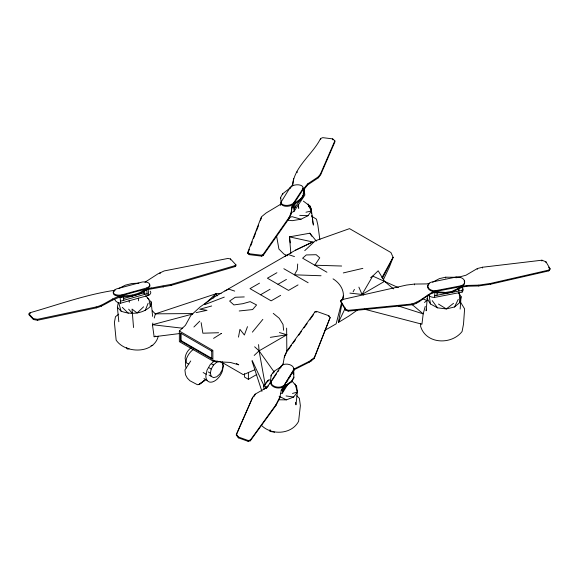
<?xml version="1.0" encoding="UTF-8"?>
<svg xmlns="http://www.w3.org/2000/svg" width="579" height="579" viewBox="0 0 579 579"><rect width="100%" height="100%" fill="white"/><g stroke="black" fill="none" stroke-linecap="round" stroke-linejoin="round"><path stroke-width="0.87" d="M286.837 351.88L286.634 328.119M429.698 283.283L426.658 283.905L414.542 284.065L406.407 285.078L341.393 299.77L340.561 301.493L345.591 310.076L348.203 311.126L412.465 304.742C421.447 302.419 427.215 293.278 436.443 292.091M341.335 300.573L341.393 299.77M345.591 310.076L345.649 309.273L340.618 300.689M348.203 311.126L348.261 310.322L345.649 309.273M412.465 304.742L412.523 303.939L419.037 300.993L432.404 292.077L466.949 285.433L478.775 285.143L490.746 283.384L548.892 270.067L550.05 268.685L545.983 261.831L541.944 260.203L482.539 267.23L477.335 268.54L465.907 275.257L456.766 277.674M414.484 284.868L414.542 284.065M416.735 303.005L416.793 302.202M418.979 301.804L419.037 300.993M420.774 323.603L420.586 326.303C425.956 344.302 451.446 345.193 462.078 331.521L463.511 324.139L464.604 308.853L460.718 302.47M427.505 295.818L426.122 310.785L426.448 309.114M432.347 292.88L432.404 292.077M463.222 288.827A9.59 6.398 4.1 0 1 462.107 292.113L434.554 297.411L435.024 290.781A6.767 4.516 4.1 0 1 428.047 287.314A6.767 4.516 4.1 0 1 431.181 282.183L456.129 277.059A6.897 4.596 4.1 0 1 464.228 280.171A6.897 4.596 4.1 0 1 461.094 285.765L461.036 286.569A6.897 4.596 4.1 0 0 464.17 280.974M436.971 295.261L437.21 291.946M445.692 278L445.743 277.196L458.155 277.305M432.759 292.185A6.999 4.668 4.1 0 0 434.909 292.388L445.461 293.256L445.519 292.446L451.967 291.367L462.527 286.287L462.107 292.113M445.461 293.256L451.909 292.171L451.967 291.367M456.071 277.862L456.129 277.059M459.154 287.727L458.915 291.042L457.851 288.95M460.16 309.07L461.05 296.614L458.481 292.395M459.979 287.568L466.891 286.236L466.949 285.433M477.277 269.344L477.335 268.54M466.891 286.236L478.717 285.946L478.775 285.143M482.481 268.034L482.539 267.23M478.717 285.946L490.688 284.188L490.746 283.384M541.886 261.006L541.944 260.203M545.925 262.634L545.983 261.831M490.688 284.188L548.834 270.871L548.892 270.067M548.834 270.871L550.05 268.685M297.7 264.002L297.259 269.742L294.407 274.815L321.041 275.756M295.247 207.231L294.733 203.482L293.871 204.778L300.935 199.661L303.432 196.064L303.953 188.472L304.858 195.065L294.125 211.27A6.999 3.706 -7.8 0 1 291.802 212.377M303.432 196.064L304.076 189.384L307.63 184.911L318.356 177.789L320.65 174.8L334.959 141.739L334.836 140.827L332.686 138.88L322.756 137.657L320.621 138.475C312.617 154.579 293.821 166.81 292.561 185.787L293.64 178.455M281.821 365.783L283.051 363.93L282.957 364.756L284.477 356.23L286.786 351.185L315.07 311.726L316.525 311.357L328.821 315.721L330.131 317.531L314.296 357.627L309.273 361.383L294.668 368.693L281.372 389.819L279.679 398.142L275.886 405.532L250.323 440.793L248.145 441.343L238.324 437.825L236.304 435.032L236.398 434.207L252.705 397.295L255.173 394.154L266.304 387.778L271.153 381.865L271.24 381.04L281.336 365.827A6.767 4.35 6.4 0 1 289.29 364.524A6.767 4.35 6.4 0 1 293.77 369.438L293.3 373.636M238.324 437.825L238.418 437L236.398 434.207M252.705 397.295L236.304 435.032M248.145 441.343L248.239 440.518L250.417 439.968L275.98 404.707L279.773 397.317L279.679 398.142M255.078 394.979L255.173 394.154M250.323 440.793L250.417 439.968M266.21 388.603L266.304 387.778M270.125 383.117L270.031 383.942L271.175 375.192L273.881 371.378L281.242 366.652L280.287 368.099M271.088 376.017L271.175 375.192M273.881 371.378L272.89 373.469M270.075 429.618L269.879 431.369L274.634 432.216M275.886 405.532L275.98 404.707M284.477 356.23L284.39 357.055L286.366 352.727M281.372 389.819L281.278 390.644L282.979 387.937L291.592 381.894L293.843 377.928L293.676 370.263A6.767 4.35 6.4 0 0 293.35 368.302M286.692 352.003L286.786 351.185M280.801 393.373A9.59 6.159 6.4 0 0 282.407 393.09L283.073 387.112L291.686 381.069L293.929 377.11M293.77 369.438L283.645 386.2A6.897 4.429 6.4 0 1 274.996 387.445A6.897 4.429 6.4 0 1 271.153 381.865M283.876 389.305L284.166 386.758M291.592 381.894L291.686 381.069M293.712 374.512L293.582 371.088L294.668 368.693M292.229 381.366L296.593 386.294L297.382 392.063L295.956 404.837L295.616 402.362M294.573 369.518L309.186 362.208L309.273 361.383M314.983 312.551L315.07 311.726M316.431 312.182L316.525 311.357M309.186 362.208L311.198 360.934L311.292 360.116M311.198 360.934L314.202 358.452L314.296 357.627M328.734 316.547L328.821 315.721M330.131 317.531L314.202 358.452M303.034 187.922A6.897 3.648 -7.8 0 1 302.991 189.68L302.868 188.768A6.897 3.648 -7.8 0 0 298.764 184.839A6.897 3.648 -7.8 0 0 290.238 187.321L281.09 202.1L281.213 203.012L280.316 204.467L266.181 212.942L261.382 216.872L247.703 252.466L249.093 253.725L261.527 255.223L262.953 254.68L289.03 217.509L291.063 212.971L292.091 206.413L302.991 189.68L307.507 183.999L318.233 176.885L320.52 173.888L334.836 140.827M247.703 252.466L247.826 253.37L249.216 254.637L261.65 256.135L263.076 255.585L289.153 218.413L291.186 213.883L292.091 206.413M357.337 310.076L349.332 315.772L338.397 322.467L341.943 303.497M342.587 300.052C345.518 291.592 340.206 283.182 333.041 278.854M118.818 321.736L117.392 307.319L118.239 302.781L119.035 303.946L121.069 311.147C130.637 314.904 142.774 313.934 150.337 306.508L151.191 301.97L149.961 300.689M158.241 336.24C153.971 353.899 125.411 353.972 116.147 340.126L114.403 322.438L115.474 316.706L118.724 314.158M238.476 337.13L239.952 329.357L244.381 335.009L247.479 326.657M427.012 298.323L430.436 303.946L437.507 307.833L446.322 308.94L454.522 306.979L459.914 302.462L461.05 296.614M211.212 376.328L210.372 373.173L211.212 369.04L213.528 365.038L216.684 362.244L219.05 361.607M341.632 302.556L336.138 323.849L324.472 330.58M342.29 299.994L343.39 295.739M152.892 323.046L152.436 324.718L154.13 336.739L179.968 333.504M154.253 318.023L155.389 313.847L215.895 293.799L221.084 293.343M425.232 306.356L423.191 313.869L421.946 324.189L364.242 309.143M247.826 253.37L249.419 249.231M250.693 245.923L252.285 241.783M253.551 238.476L255.78 232.678M256.417 231.028L258.647 225.231M260.55 220.266L261.505 217.784M145.184 310.554L148.144 303.23M383.378 279.708L389.349 267.136L393.112 257.322L390.912 252.524L349.528 228.633L315.2 240.835L304.735 250.671M338.397 322.467L345.359 307.977M353.096 291.881L354.413 289.377M454.522 306.979L458.279 299.329M382.48 278.202L393.112 257.322L381.908 277.616M281.256 203.12L280.612 197.439L282.639 193.806L290.195 187.922M349.919 293.112L362.034 294.458L372.731 276.074L378.174 270.791L384.536 281.358L393.51 288.907M290.882 187.386L292.438 184.882M284.26 385.911L285.664 383.674M286.605 382.183L288.009 379.947M288.95 378.456L290.824 375.474M291.765 373.983L292.699 372.492M282.603 391.339L286.692 384.832M282.407 393.09L288.4 383.566M213.108 298.207L215.895 293.799L217.349 295.833M281.09 202.1A6.767 3.583 -7.8 0 0 285.787 205.379A6.767 3.583 -7.8 0 0 293.618 202.961L302.868 188.768M292.214 207.318L293.343 205.588M294.385 208.527L300.487 199.321M302.397 196.447L304.59 193.133M272.108 380.417L276.436 373.896M277.877 371.725L278.839 370.278M190.737 360.97L184.925 369.938L185.519 374.816L187.393 378.21L189.984 380.794L197.425 384.717L199.646 384.253L205.299 379.831L198.633 384.695L204.3 380.75A6.818 3.836 58.8 0 0 204.872 380.229M281.213 203.012A6.767 3.583 -7.8 0 0 285.917 206.29A6.767 3.583 -7.8 0 0 293.741 203.866L300.812 198.749L303.309 195.159M287.741 350.548L291.411 345.431M292.981 343.238L295.601 339.584M298.742 335.198L301.362 331.55M303.982 327.895L307.123 323.509M309.743 319.854L313.413 314.744M287.307 220.049L292.192 220.679L300.971 219.238L308.028 215.692L311.488 210.988L310.409 206.385L303.382 201.123M268.873 380.316L267.36 381.083L263.626 386.048L264.067 389.32L266.362 386.634L263.626 386.048L269.271 379.361M278.434 399.792L286.388 399.857L293.647 397.028L297.382 392.063L295.102 383.964M253.602 396.861L254.586 395.609M252.386 332.129L262.852 319.376M266.753 387.937L268.395 385.94M122.531 296.694C112.789 298.113 105.602 305.415 96.317 307.876L37.512 320.267L33.423 319.521L29.044 314.846L28.95 313.919L30.036 312.732C58.284 304.677 86.112 294.479 115.228 290.209M28.95 313.919L33.329 318.595L37.425 319.333L96.223 306.95C105.443 304.619 112.427 297.222 122.053 295.782C138.106 290.426 154.55 287.242 171.145 284.419L235.161 265.595L235.892 264.806L230.471 258.943L227.822 258.466L164.161 270.943L157.814 273.939L144.938 282.255M148.144 289.486L171.239 285.346L235.255 266.521L235.979 265.732L235.892 264.806M193.893 327.019L199.769 321.142M143.592 306.805L137.114 313.015L132.041 309.085L133.539 327.548M221.967 362.143L212.869 360.992L179.36 341.639L179.36 331.036L185.396 325.34L190.817 315.483L200.225 306.863L213.998 297.237L295.5 250.179L312.182 242.232L295.5 250.179M254.188 355.448L259.081 350.852L286.858 334.771L279.433 332.541M204.857 303.975L215.895 293.799M214.006 361.238L210.235 364.582L207.014 370.162L205.834 375.923A12.441 7.187 -60 0 0 212.355 381.966A12.441 7.187 -60 0 0 222.256 371.523L223.429 365.762L222.256 361.361M424.472 302.491L427.186 300.212M453.516 303.316L446.322 308.94L438.477 304.069M370.603 277.616L372.731 276.074L398.359 287.618M213.571 338.382L221.229 333.533M358.879 287.133L362.034 294.458L384.536 281.358M276.914 272.709L267.404 278.202L288.537 290.405L298.047 284.911M259.515 283.145L250.005 288.639L271.138 300.841L280.649 295.348M277.971 284.303L286.424 279.418M180.525 340.973L181.097 340.64L212.283 358.647L211.711 358.973L180.525 340.973L180.525 333.055L211.711 351.055L212.283 350.729M260.572 294.74L270.082 289.247M244.57 373.687L244.57 377.11L248.391 379.317L256.808 374.454M150.12 291.157A6.999 3.525 -5.6 0 1 148.716 295.297L120.671 303.193L120.005 296.448L132.367 295.051L138.555 293.242L146.646 288.943A6.767 3.409 -5.6 0 0 149.52 284.709M120.099 297.382L132.461 295.978L138.649 294.175L146.74 289.876L144.489 290.506L144.873 294.342L143.643 292.916L143.418 290.615M432.643 282.19L439.461 278.6L445.743 277.196M118.391 288.646L125.491 285.121L131.86 283.536L138.895 283.131M254.941 369.692L243.346 374.707L222.249 362.526M451.909 292.171L462.469 287.09M284.716 256.41L288.494 254.594L294.479 256.591M224.934 290.919L228.719 289.109L234.698 291.099M154.13 336.739L155.794 336.066M267.36 381.083L268.967 380.461M204.734 304.612L224.29 297.114M289.601 217.538L291.982 216.64L300.971 219.238M123.341 298.634L143.643 292.916M120.475 301.218L147.117 293.712M292.496 393.445L297.382 392.063M121.966 294.856L146.552 288.016A6.767 3.409 -5.6 0 0 149.433 283.775A6.767 3.409 -5.6 0 0 142.318 282.002L116.611 288.885A6.897 3.474 -5.6 0 0 113.752 293.473A6.897 3.474 -5.6 0 0 121.966 294.856L122.053 295.782A6.897 3.474 -5.6 0 1 114.671 295.073A6.897 3.474 -5.6 0 1 114.345 291.15M211.675 305.987L199.741 309.237L207 310.33L196.064 312.646M192.749 313.999L152.436 324.718L182.682 328.228M343.296 272.933L362.852 268.352M305.973 212.225L311.488 210.988L313.427 225.086L313.022 223.342M435.024 290.781L461.094 285.765M436.79 293.003L438.542 292.663M434.677 295.703L462.23 290.405M316.366 241.146L309.888 233.207L289.471 236.862L290.861 253.559M270.328 337.354L286.858 334.771M129.023 348.775L127.257 349.028L126.729 347.458M151.047 345.612L152.813 345.359M239.207 310.974L252.625 309.562L256.584 304.959L250.142 301.63L242.833 303.693L233.902 304.93L229.617 301.058L235.212 297.266L244.266 296.926M348.261 310.322L412.523 303.939M218.58 332.737L202.867 333.2L201.152 322.669M221.077 333.482L221.554 333.475M155.389 313.847L192.691 313.557M223.219 362.07L230.384 362.432L238.729 364.813L236.413 363.482M341.646 266.022L314.781 265.218L319.724 257.807L316.199 254.709L306.277 254.948L302.629 258.205L326.932 272.231M217.791 361.173L212.869 360.992L212.869 350.389L179.36 331.036M299.734 215.366L308.028 215.692M445.519 292.446L434.967 291.584A6.767 4.516 4.1 0 1 428.59 289.073A6.767 4.516 4.1 0 1 428.894 284.26M286.084 395.942L293.647 397.028M313.659 242.181L289.471 236.862L290.318 242.876M362.034 294.458L363.757 295.001M398.214 305.936L423.191 313.869L411.459 303.997M238.418 437L248.239 440.518M422.75 298.677L426.817 300.515M279.085 396.282L286.388 399.857M287.394 255.766L283.913 254.036L278.919 249.064L276.487 235.472M283.84 268.714L308.144 282.747M219.839 361.397L222.148 362.729L222.995 365.885L222.148 370.017L219.839 374.02L216.684 376.813L213.528 377.66L209.062 375.083M214.527 360.999L216.684 362.244M211.371 363.8L213.528 365.038M209.062 367.795L211.212 369.04M208.216 371.928L210.372 373.173M185.772 362.476L188.79 364.22M203.149 372.514L206.175 374.258M203.989 378.572L207.014 380.316M308.129 204.988L310.409 206.385M312.016 216.43L316.489 219.18L317.842 224.978L319.869 239.684M147.515 298.142L148.897 299.213L150.337 306.508M273.259 313.362L279.244 318.284L283.022 324.457L283.609 330.247M254.637 346.778L259.081 350.852L274.243 372.116M122.278 307.326L128.285 313.232M295.319 385.042L296.593 386.294M296.795 395.812L299.372 398.345L300.363 405.626L298.612 421.295C291.773 434.547 271.5 435.546 261.534 425.42M145.647 295.833L148.897 299.213M152.393 310.858L155.867 314.477M117.392 307.319L121.069 311.147M311.603 213.665L310.88 208.375L308.491 205.769L311.488 210.988M128.661 309.164L132.113 313.138M432.231 300.639L437.507 307.833M308.079 204.003L310.88 208.375M309.888 233.207L311.755 236.203M548.639 267.201L549.992 269.488M458.452 292.569L459.285 294.154L459.914 302.462M252.263 360.724L263.952 385.592M251.966 360.862L261.925 391.397M185.968 361.752L185.121 358.596A8.924 5.153 -60 0 1 191.432 347.668M298.446 207.043L298.742 208.31L298.257 204.821M265.262 385.129L259.081 350.852L258.581 344.606M429.205 295.666L430.436 303.946M332.686 138.88L332.809 139.792M320.621 138.475L320.752 139.387M320.52 173.888L320.65 174.8M318.233 176.885L318.356 177.789M307.507 183.999L307.63 184.911M311.849 215.424L312.088 217.19M312.334 218.949L312.819 222.474M303.143 193.509L303.353 195.007M297.034 171.746L297.157 172.658M300.812 198.749L300.935 199.661M293.618 202.961L294.653 210.459M293.213 204.677L294.125 211.27M290.238 187.321L290.361 188.233M291.063 212.971L291.186 213.883M289.03 217.509L289.153 218.413M282.639 193.806L282.769 194.71M280.612 197.439L280.735 198.344M280.316 204.467L280.439 205.371M262.953 254.68L263.076 255.585M261.527 255.223L261.65 256.135M249.093 253.725L249.216 254.637M235.161 265.595L235.255 266.521M230.471 258.943L230.565 259.87M171.145 284.419L171.239 285.346M163.104 286.149L163.191 287.083M159.992 272.76L160.086 273.693M151.047 287.72L151.141 288.646M151.191 301.97L152.617 316.38M148.05 288.552L148.716 295.297M146.552 288.016L147.312 295.688M138.555 293.242L138.649 294.175M138.352 298.171L138.62 300.841M132.367 295.051L132.461 295.978M129.139 300.537L129.312 302.318M123.341 296.462L123.718 300.298M112.391 298.916L112.485 299.85M101.332 305.343L101.426 306.269M96.223 306.95L96.317 307.876M37.425 319.333L37.512 320.267M33.329 318.595L33.423 319.521M30.036 312.732L30.13 313.666M248.391 372.471L248.391 379.317M211.711 351.055L211.711 358.973M181.097 333.598L181.097 340.64M186.264 367.969A12.441 7.187 -60 0 1 185.432 364.14L186.604 358.379A12.441 7.187 -60 0 1 193.589 349.296M120.671 303.193A9.59 4.835 -5.6 0 1 114.946 299.56M283.739 385.375A6.897 4.429 6.4 0 1 275.09 386.62A6.897 4.429 6.4 0 1 271.24 381.04M434.554 297.411A6.999 4.668 4.1 0 1 428.055 294.928"/></g></svg>
